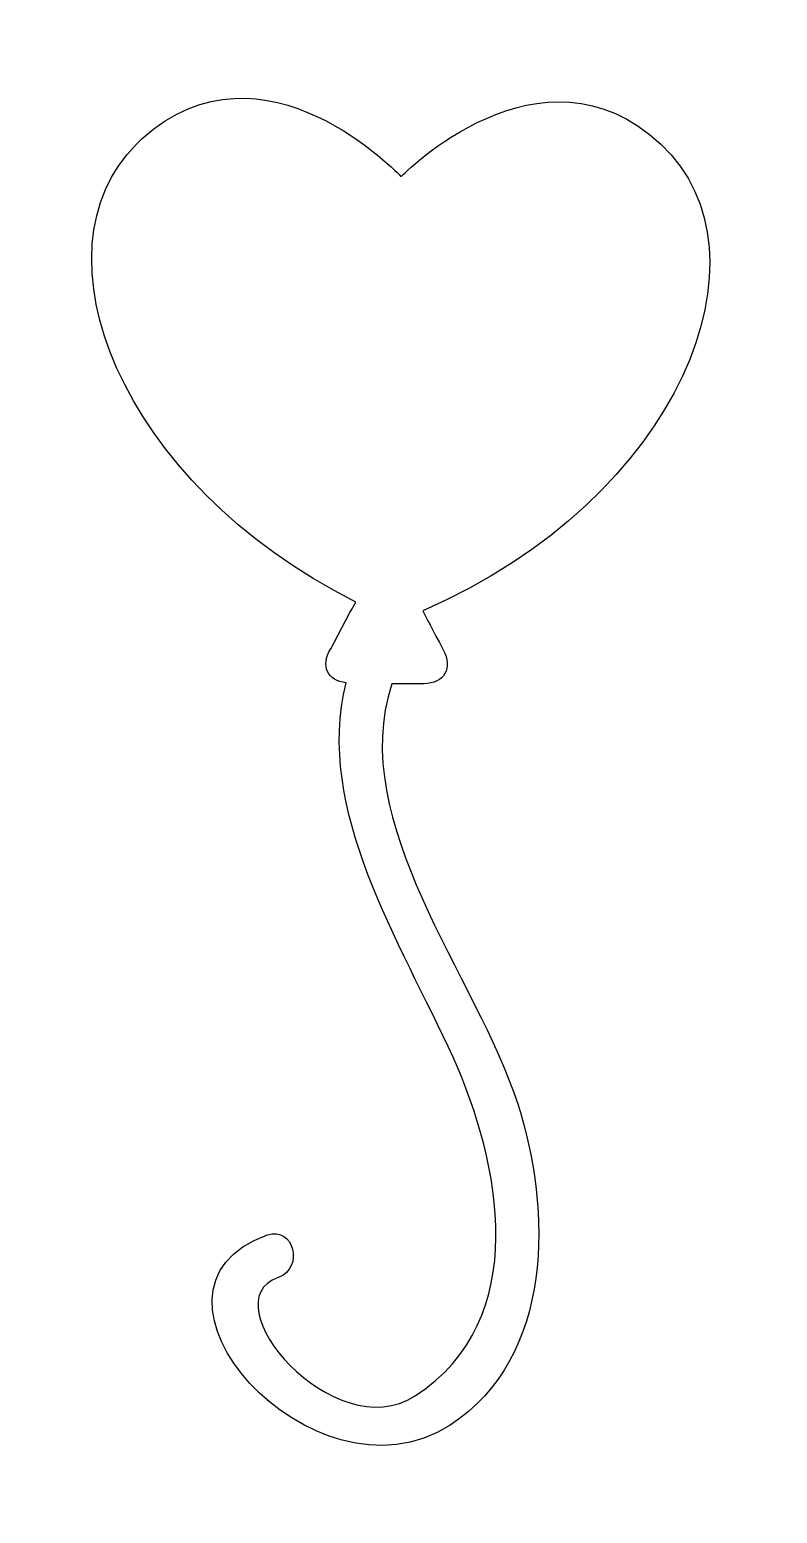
# Model space of a CAD drawing. Header units: centimetres. Extents: x -7.7 to 7.9, y -15.5 to 15.5.
import ezdxf

# ---------------------------------------------------------------- set-up
doc = ezdxf.new("R2010")
doc.units = ezdxf.units.CM
doc.header["$MEASUREMENT"] = 0
doc.layers.add('Layer 1', color=7, linetype='Continuous')

msp = doc.modelspace()

# ---------------------------------------------------------------- linework, layer by layer
at = {"layer": 'Layer 1'}
msp.add_open_spline([(0.01737, 12.42441), (0.01737, 12.42441), (-0.00292, 12.42441), (-0.00292, 12.42441), (-0.00292, 12.42441), (-0.00292, 12.42441), (-2.85677, 15.48085), (-5.38693, 13.21398), (-5.38693, 13.21398), (-5.42757, 13.17337), (-5.4476, 13.15331), (-5.46792, 13.13299), (-5.46792, 13.13299), (-5.46792, 13.13299), (-5.50856, 13.09235), (-5.50856, 13.09235), (-5.50856, 13.09235), (-7.73508, 10.86583), (-5.89292, 6.02816), (-0.93389, 3.53864), (-0.93389, 3.53864), (-1.01488, 3.39698), (-1.07555, 3.29567), (-1.07555, 3.29567), (-1.07555, 3.29567), (-1.07555, 3.29567), (-1.46017, 2.56703), (-1.46017, 2.56703), (-1.46017, 2.56703), (-1.68282, 2.20273), (-1.52084, 1.89906), (-1.13621, 1.85845), (-1.13621, 1.85845), (-1.80445, -0.79301), (-0.00292, -3.54597), (1.09028, -5.95479), (1.09028, -5.95479), (2.08191, -8.16099), (2.75014, -11.41979), (0.30071, -13.01869), (0.30071, -13.01869), (-1.37921, -14.1119), (-4.01068, -11.05516), (-2.55314, -10.54949), (-2.55314, -10.54949), (-2.0068, -10.3469), (-2.22945, -9.47658), (-2.77579, -9.6589), (-2.77579, -9.6589), (-5.97391, -10.79216), (-1.82451, -15.46817), (1.02932, -13.62601), (1.02932, -13.62601), (3.21547, -12.20935), (3.13448, -9.11203), (2.44651, -6.94647), (2.44651, -6.94647), (1.57595, -4.25431), (-1.13624, -1.07621), (-0.18496, 1.83841), (-0.18496, 1.83841), (-0.18496, 1.83841), (0.48301, 1.8384), (0.48301, 1.8384), (0.48301, 1.8384), (0.90801, 1.8384), (1.09031, 2.16209), (0.88769, 2.54672), (0.88769, 2.54672), (0.66531, 2.95166), (0.50333, 3.27536), (0.50333, 3.27536), (0.50333, 3.27536), (0.50333, 3.27536), (0.46269, 3.35635), (0.46269, 3.35635), (0.46269, 3.35635), (5.84696, 5.7045), (7.85084, 10.82548), (5.42199, 13.09236), (5.42199, 13.09236), (2.93215, 15.42018), (0.01737, 12.42441), (0.01737, 12.42441)], degree=3, knots=[0, 0, 0, 0, 0.04545455, 0.04545455, 0.04545455, 0.04545455, 0.09090909, 0.09090909, 0.09090909, 0.09090909, 0.13636364, 0.13636364, 0.13636364, 0.13636364, 0.18181818, 0.18181818, 0.18181818, 0.18181818, 0.22727273, 0.22727273, 0.22727273, 0.22727273, 0.27272727, 0.27272727, 0.27272727, 0.27272727, 0.31818182, 0.31818182, 0.31818182, 0.31818182, 0.36363636, 0.36363636, 0.36363636, 0.36363636, 0.40909091, 0.40909091, 0.40909091, 0.40909091, 0.45454545, 0.45454545, 0.45454545, 0.45454545, 0.5, 0.5, 0.5, 0.5, 0.54545455, 0.54545455, 0.54545455, 0.54545455, 0.59090909, 0.59090909, 0.59090909, 0.59090909, 0.63636364, 0.63636364, 0.63636364, 0.63636364, 0.68181818, 0.68181818, 0.68181818, 0.68181818, 0.72727273, 0.72727273, 0.72727273, 0.72727273, 0.77272727, 0.77272727, 0.77272727, 0.77272727, 0.81818182, 0.81818182, 0.81818182, 0.81818182, 0.86363636, 0.86363636, 0.86363636, 0.86363636, 0.90909091, 0.90909091, 0.90909091, 0.90909091, 1, 1, 1, 1], dxfattribs=at)

doc.saveas('drawing.dxf')
